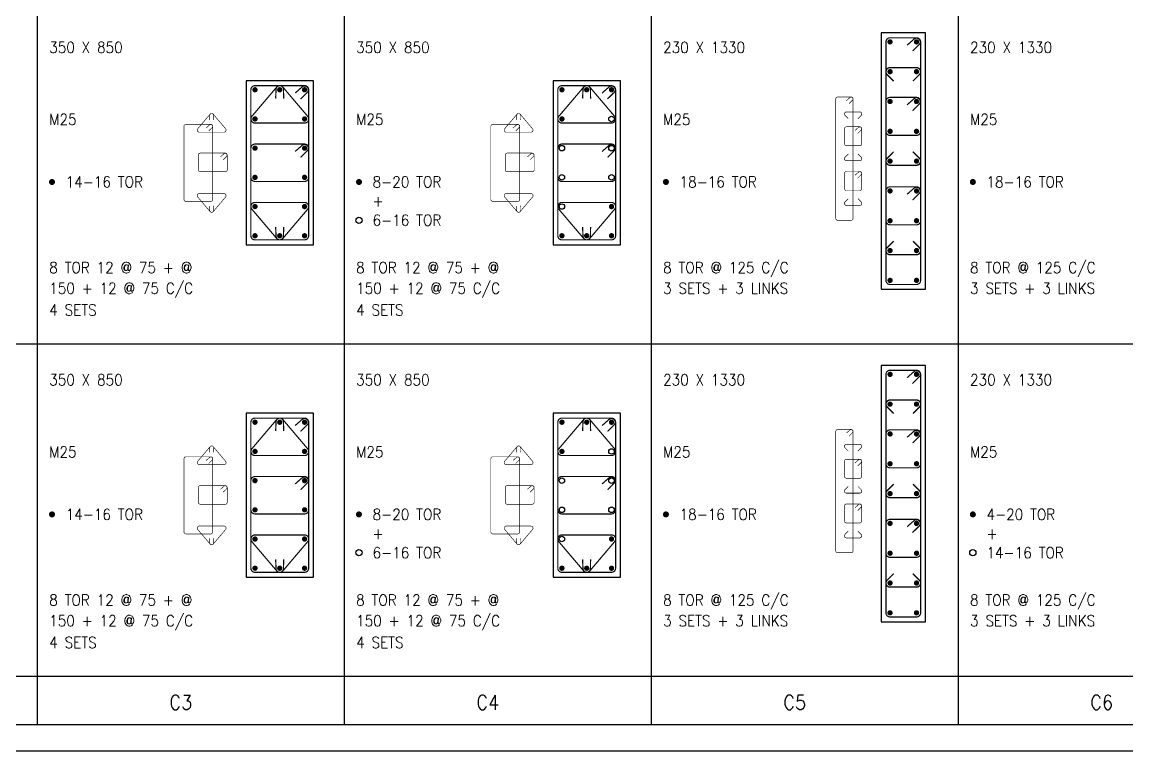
# Model space of a CAD drawing. Extents: x -200722 to 834823, y -494970 to 88783.
# Drawn here: x 353598 to 376544, y -104950 to -89825 of the extents above; entities that cross this region are included whole.
import ezdxf
from ezdxf.enums import TextEntityAlignment as Align

# ---------------------------------------------------------------- set-up
doc = ezdxf.new("R2010")
doc.units = 0
doc.header["$LTSCALE"] = 100
doc.header["$MEASUREMENT"] = 0
doc.layers.get('0').update_dxf_attribs({"linetype": 'CONTINUOUS'})
for name, color, linetype in [('5', 4, 'CONTINUOUS'), ('COL. SHED. STEEL.', 6, 'CONTINUOUS'), ('column', 240, 'CONTINUOUS'), ('STEEL', 6, 'CONTINUOUS'), ('TEXT', 2, 'CONTINUOUS')]:
    doc.layers.add(name, color=color, linetype=linetype)
doc.layers.add('9_PRINT BOUNDARY_NON PRINT', color=32, linetype='CONTINUOUS', plot=False)
doc.layers.add('9_TITLE TEXT', color=7, linetype='CONTINUOUS', lineweight=20)
doc.styles.add('ROMANS', font='romans.shx')

msp = doc.modelspace()

# ---------------------------------------------------------------- linework, layer by layer
at = {"color": 18, "true_color": 0x000000}
msp.add_lwpolyline([(330496.4, -104400.4), (421906.4, -104400.4), (421906.4, -40160.4), (330496.4, -40160.4)], close=True, dxfattribs=at)
at = {"layer": '5', "color": 7, "lineweight": -2}
for p, q in [((353920.8, -104400.4), (353920.8, -55100.4)), ((360295.6, -104400.4), (360295.6, -55100.4)), ((366670.5, -104400.4), (366670.5, -55100.4)), ((373045.3, -104400.4), (373045.3, -55100.4)), ((330496.4, -96500.4), (412446.4, -96500.4)), ((330496.4, -103400.4), (412446.4, -103400.4))]:
    msp.add_line(p, q, dxfattribs=at)
at = {"layer": '9_PRINT BOUNDARY_NON PRINT', "color": 18, "true_color": 0x000000}
msp.add_lwpolyline([(329946.4, -104950.4), (422456.4, -104950.4), (422456.4, -39610.4), (329946.4, -39610.4)], close=True, dxfattribs=at)
at = {"layer": '9_TITLE TEXT', "color": 18, "true_color": 0x000000}
msp.add_lwpolyline([(421906.4, -40160.4), (330496.4, -40160.4), (330496.4, -104400.4), (421906.4, -104400.4)], dxfattribs=at)
at = {"layer": 'COL. SHED. STEEL.', "color": 140, "linetype": 'Continuous'}
for points, const_width in [([(358880.3, -91180.4), (358367.3, -91783.7, 0.6217139), (358434.8, -91920.5), (359464.6, -91920.5, 0.6217139), (359532.1, -91783.7), (359019.1, -91180.4, 0.5176004)], 25), ([(365255.1, -91180.4), (364742.2, -91783.7, 0.6217139), (364809.6, -91920.5), (365839.5, -91920.5, 0.6217139), (365906.9, -91783.7), (365393.9, -91180.4, 0.5176004)], 25), ([(371624.4, -92176.9), (372174.4, -92176.9, 0.4142136), (372259.4, -92091.9), (372259.4, -91473.1, 0.4142136), (372174.4, -91388.1), (371624.4, -91388.1, 0.4142136), (371539.4, -91473.1), (371539.4, -92091.9, 0.4142136)], 25), ([(357501.5, -91738), (357244, -92041, 0.6217139), (357277.7, -92109.3), (357792.7, -92109.3, 0.6217139), (357826.4, -92041), (357568.9, -91738, 0.4933715)], 12.5), ([(363876.3, -91738), (363618.8, -92041, 0.6217139), (363652.6, -92109.3), (364167.5, -92109.3, 0.6217139), (364201.2, -92041), (363943.8, -91738, 0.4933715)], 12.5), ([(370719.5, -92392.3), (370994.5, -92392.3, 0.4142136), (371037, -92349.8), (371037, -92040.4, 0.4142136), (370994.5, -91997.9), (370719.5, -91997.9, 0.4142136), (370677, -92040.4), (370677, -92349.8, 0.4142136)], 12.5), ([(370719.5, -93320.4), (370994.5, -93320.4, 0.4142136), (371037, -93277.9), (371037, -92968.6, 0.4142136), (370994.5, -92926.1), (370719.5, -92926.1, 0.4142136), (370677, -92968.6), (370677, -93277.9, 0.4142136)], 12.5), ([(357501.5, -93756.3), (357244, -93453.4, -0.6217139), (357277.7, -93385), (357792.7, -93385, -0.6217139), (357826.4, -93453.4), (357568.9, -93756.3, -0.4933715)], 12.5), ([(363876.3, -93756.3), (363618.8, -93453.4, -0.6217139), (363652.6, -93385), (364167.5, -93385, -0.6217139), (364201.2, -93453.4), (363943.8, -93756.3, -0.4933715)], 12.5), ([(371624.4, -94033.1), (372174.4, -94033.1, 0.4142136), (372259.4, -93948.1), (372259.4, -93329.4, 0.4142136), (372174.4, -93244.4), (371624.4, -93244.4, 0.4142136), (371539.4, -93329.4), (371539.4, -93948.1, 0.4142136)], 25), ([(358882.3, -94311.1), (358367.3, -93705.2, -0.6217139), (358434.8, -93568.5), (359464.6, -93568.5, -0.6217139), (359532.1, -93705.2), (359017.2, -94311.1, -0.4933715)], 25), ([(365257.1, -94311.1), (364742.2, -93705.2, -0.6217139), (364809.6, -93568.5), (365839.5, -93568.5, -0.6217139), (365906.9, -93705.2), (365392, -94311.1, -0.4933715)], 25), ([(358880.3, -98080.4), (358367.3, -98683.7, 0.6217139), (358434.8, -98820.5), (359464.6, -98820.5, 0.6217139), (359532.1, -98683.7), (359019.1, -98080.4, 0.5176004)], 25), ([(365255.1, -98080.4), (364742.2, -98683.7, 0.6217139), (364809.6, -98820.5), (365839.5, -98820.5, 0.6217139), (365906.9, -98683.7), (365393.9, -98080.4, 0.5176004)], 25), ([(371624.4, -99076.9), (372174.4, -99076.9, 0.4142136), (372259.4, -98991.9), (372259.4, -98373.1, 0.4142136), (372174.4, -98288.1), (371624.4, -98288.1, 0.4142136), (371539.4, -98373.1), (371539.4, -98991.9, 0.4142136)], 25), ([(357501.5, -98638), (357244, -98941, 0.6217139), (357277.7, -99009.3), (357792.7, -99009.3, 0.6217139), (357826.4, -98941), (357568.9, -98638, 0.4933715)], 12.5), ([(363876.3, -98638), (363618.8, -98941, 0.6217139), (363652.6, -99009.3), (364167.5, -99009.3, 0.6217139), (364201.2, -98941), (363943.8, -98638, 0.4933715)], 12.5), ([(370719.5, -99292.3), (370994.5, -99292.3, 0.4142136), (371037, -99249.8), (371037, -98940.4, 0.4142136), (370994.5, -98897.9), (370719.5, -98897.9, 0.4142136), (370677, -98940.4), (370677, -99249.8, 0.4142136)], 12.5), ([(370719.5, -100220.4), (370994.5, -100220.4, 0.4142136), (371037, -100177.9), (371037, -99868.6, 0.4142136), (370994.5, -99826.1), (370719.5, -99826.1, 0.4142136), (370677, -99868.6), (370677, -100177.9, 0.4142136)], 12.5), ([(371624.4, -100933.1), (372174.4, -100933.1, 0.4142136), (372259.4, -100848.1), (372259.4, -100229.4, 0.4142136), (372174.4, -100144.4), (371624.4, -100144.4, 0.4142136), (371539.4, -100229.4), (371539.4, -100848.1, 0.4142136)], 25), ([(357501.5, -100656.3), (357244, -100353.4, -0.6217139), (357277.7, -100285), (357792.7, -100285, -0.6217139), (357826.4, -100353.4), (357568.9, -100656.3, -0.4933715)], 12.5), ([(358882.3, -101211.1), (358367.3, -100605.2, -0.6217139), (358434.8, -100468.5), (359464.6, -100468.5, -0.6217139), (359532.1, -100605.2), (359017.2, -101211.1, -0.4933715)], 25), ([(363876.3, -100656.3), (363618.8, -100353.4, -0.6217139), (363652.6, -100285), (364167.5, -100285, -0.6217139), (364201.2, -100353.4), (363943.8, -100656.3, -0.4933715)], 12.5), ([(365257.1, -101211.1), (364742.2, -100605.2, -0.6217139), (364809.6, -100468.5), (365839.5, -100468.5, -0.6217139), (365906.9, -100605.2), (365392, -101211.1, -0.4933715)], 25)]:
    msp.add_lwpolyline(points, format="xyb", close=True, dxfattribs=dict(at, const_width=const_width))
for points, const_width in [([(359030.3, -91413.8), (359026.7, -91213.9, 0.9275277), (358872.4, -91218.1), (358864.3, -91410.9)], 25), ([(365405.1, -91413.8), (365401.5, -91213.9, 0.9275277), (365247.3, -91218.1), (365239.2, -91410.9)], 25), ([(372091.2, -91664), (372233.3, -91523.3, 0.9275277), (372123.7, -91414.7), (371978.6, -91542)], 25), ([(357575.5, -91856), (357573.7, -91756, 0.9275277), (357496.6, -91758.2), (357492.5, -91854.6)], 12.5), ([(363950.3, -91856), (363948.5, -91756, 0.9275277), (363871.4, -91758.2), (363867.3, -91854.6)], 12.5), ([(370952.9, -92135.9), (371023.9, -92065.5, 0.9275277), (370969.1, -92011.2), (370896.6, -92074.9)], 12.5), ([(370952.9, -93064), (371023.9, -92993.7, 0.9275277), (370969.1, -92939.3), (370896.6, -93003)], 12.5), ([(372091.2, -93520.2), (372233.3, -93379.5, 0.9275277), (372123.7, -93270.9), (371978.6, -93398.3)], 25), ([(357575.5, -93638.3), (357573.7, -93738.3, -0.9275277), (357496.6, -93736.2), (357492.5, -93639.8)], 12.5), ([(363950.3, -93638.3), (363948.5, -93738.3, -0.9275277), (363871.4, -93736.2), (363867.3, -93639.8)], 12.5), ([(359030.3, -94075.1), (359026.7, -94275, -0.9275277), (358872.4, -94270.8), (358864.3, -94078)], 25), ([(365405.1, -94075.1), (365401.5, -94275, -0.9275277), (365247.3, -94270.8), (365239.2, -94078)], 25), ([(359030.3, -98313.8), (359026.7, -98113.9, 0.9275277), (358872.4, -98118.1), (358864.3, -98310.9)], 25), ([(365405.1, -98313.8), (365401.5, -98113.9, 0.9275277), (365247.3, -98118.1), (365239.2, -98310.9)], 25), ([(372091.2, -98564), (372233.3, -98423.3, 0.9275277), (372123.7, -98314.7), (371978.6, -98442)], 25), ([(357575.5, -98756), (357573.7, -98656, 0.9275277), (357496.6, -98658.2), (357492.5, -98754.6)], 12.5), ([(363950.3, -98756), (363948.5, -98656, 0.9275277), (363871.4, -98658.2), (363867.3, -98754.6)], 12.5), ([(370952.9, -99035.9), (371023.9, -98965.5, 0.9275277), (370969.1, -98911.2), (370896.6, -98974.9)], 12.5), ([(370952.9, -99964), (371023.9, -99893.7, 0.9275277), (370969.1, -99839.3), (370896.6, -99903)], 12.5), ([(372091.2, -100420.2), (372233.3, -100279.5, 0.9275277), (372123.7, -100170.9), (371978.6, -100298.3)], 25), ([(357575.5, -100538.3), (357573.7, -100638.3, -0.9275277), (357496.6, -100636.2), (357492.5, -100539.8)], 12.5), ([(363950.3, -100538.3), (363948.5, -100638.3, -0.9275277), (363871.4, -100636.2), (363867.3, -100539.8)], 12.5), ([(359030.3, -100975.1), (359026.7, -101175, -0.9275277), (358872.4, -101170.8), (358864.3, -100978)], 25), ([(365405.1, -100975.1), (365401.5, -101175, -0.9275277), (365247.3, -101170.8), (365239.2, -100978)], 25)]:
    msp.add_lwpolyline(points, format="xyb", dxfattribs=dict(at, const_width=const_width))
at = {"layer": 'column', "color": 4, "linetype": 'Continuous'}
for points in [[(371439.4, -95370.6), (372359.4, -95370.6), (372359.4, -90050.6), (371439.4, -90050.6)], [(358249.7, -94444.5), (359649.7, -94444.5), (359649.7, -91044.5), (358249.7, -91044.5)], [(364624.5, -94444.5), (366024.5, -94444.5), (366024.5, -91044.5), (364624.5, -91044.5)], [(371439.4, -102270.6), (372359.4, -102270.6), (372359.4, -96950.6), (371439.4, -96950.6)], [(358249.7, -101344.5), (359649.7, -101344.5), (359649.7, -97944.5), (358249.7, -97944.5)], [(364624.5, -101344.5), (366024.5, -101344.5), (366024.5, -97944.5), (364624.5, -97944.5)]]:
    msp.add_lwpolyline(points, close=True, dxfattribs=at)
at = {"layer": 'STEEL', "color": 18, "true_color": 0x000000}
for points, const_width in [([(371624.4, -95270.6), (372174.4, -95270.6, 0.4142136), (372259.4, -95185.6), (372259.4, -90235.6, 0.4142136), (372174.4, -90150.6), (371624.4, -90150.6, 0.4142136), (371539.4, -90235.6), (371539.4, -95185.6, 0.4142136)], 25), ([(358434.7, -94344.5), (359464.7, -94344.5, 0.4142136), (359549.7, -94259.5), (359549.7, -91229.5, 0.4142136), (359464.7, -91144.5), (358434.7, -91144.5, 0.4142136), (358349.7, -91229.5), (358349.7, -94259.5, 0.4142136)], 25), ([(364809.5, -94344.5), (365839.5, -94344.5, 0.4142136), (365924.5, -94259.5), (365924.5, -91229.5, 0.4142136), (365839.5, -91144.5), (364809.5, -91144.5, 0.4142136), (364724.5, -91229.5), (364724.5, -94259.5, 0.4142136)], 25), ([(370539.5, -93939.2), (370814.5, -93939.2, 0.4142136), (370857, -93896.7), (370857, -91421.7, 0.4142136), (370814.5, -91379.2), (370539.5, -91379.2, 0.4142136), (370497, -91421.7), (370497, -93896.7, 0.4142136)], 12.5), ([(357001, -93547.2), (357516, -93547.2, 0.4142136), (357558.5, -93504.7), (357558.5, -91989.7, 0.4142136), (357516, -91947.2), (357001, -91947.2, 0.4142136), (356958.5, -91989.7), (356958.5, -93504.7, 0.4142136)], 12.5), ([(363375.9, -93547.2), (363890.9, -93547.2, 0.4142136), (363933.4, -93504.7), (363933.4, -91989.7, 0.4142136), (363890.9, -91947.2), (363375.9, -91947.2, 0.4142136), (363333.4, -91989.7), (363333.4, -93504.7, 0.4142136)], 12.5), ([(354188.2, -93142.9, 1), (354250.7, -93142.9, 1)], 62.5), ([(360563.1, -93142.9, 1), (360625.6, -93142.9, 1)], 62.5), ([(366937.9, -93142.9, 1), (367000.4, -93142.9, 1)], 62.5), ([(373312.7, -93142.9, 1), (373375.2, -93142.9, 1)], 62.5), ([(371624.4, -102170.6), (372174.4, -102170.6, 0.4142136), (372259.4, -102085.6), (372259.4, -97135.6, 0.4142136), (372174.4, -97050.6), (371624.4, -97050.6, 0.4142136), (371539.4, -97135.6), (371539.4, -102085.6, 0.4142136)], 25), ([(358434.7, -101244.5), (359464.7, -101244.5, 0.4142136), (359549.7, -101159.5), (359549.7, -98129.5, 0.4142136), (359464.7, -98044.5), (358434.7, -98044.5, 0.4142136), (358349.7, -98129.5), (358349.7, -101159.5, 0.4142136)], 25), ([(364809.5, -101244.5), (365839.5, -101244.5, 0.4142136), (365924.5, -101159.5), (365924.5, -98129.5, 0.4142136), (365839.5, -98044.5), (364809.5, -98044.5, 0.4142136), (364724.5, -98129.5), (364724.5, -101159.5, 0.4142136)], 25), ([(370539.5, -100839.2), (370814.5, -100839.2, 0.4142136), (370857, -100796.7), (370857, -98321.7, 0.4142136), (370814.5, -98279.2), (370539.5, -98279.2, 0.4142136), (370497, -98321.7), (370497, -100796.7, 0.4142136)], 12.5), ([(357001, -100447.2), (357516, -100447.2, 0.4142136), (357558.5, -100404.7), (357558.5, -98889.7, 0.4142136), (357516, -98847.2), (357001, -98847.2, 0.4142136), (356958.5, -98889.7), (356958.5, -100404.7, 0.4142136)], 12.5), ([(363375.9, -100447.2), (363890.9, -100447.2, 0.4142136), (363933.4, -100404.7), (363933.4, -98889.7, 0.4142136), (363890.9, -98847.2), (363375.9, -98847.2, 0.4142136), (363333.4, -98889.7), (363333.4, -100404.7, 0.4142136)], 12.5), ([(354188.2, -100042.9, 1), (354250.7, -100042.9, 1)], 62.5), ([(360563.1, -100042.9, 1), (360625.6, -100042.9, 1)], 62.5), ([(366937.9, -100042.9, 1), (367000.4, -100042.9, 1)], 62.5), ([(373312.7, -100042.9, 1), (373375.2, -100042.9, 1)], 62.5)]:
    msp.add_lwpolyline(points, format="xyb", close=True, dxfattribs=dict(at, const_width=const_width))
for points, const_width in [([(372091.2, -90426.5), (372233.3, -90285.8, 0.9275277), (372123.7, -90177.2), (371978.6, -90304.5)], 25), ([(359381.5, -91420.3), (359523.6, -91279.6, 0.9275277), (359414, -91171), (359269, -91298.4)], 25), ([(365756.4, -91420.3), (365898.4, -91279.6, 0.9275277), (365788.8, -91171), (365643.8, -91298.4)], 25), ([(370772.9, -91517.1), (370843.9, -91446.8, 0.9275277), (370789.1, -91392.5), (370716.6, -91456.1)], 12.5), ([(357474.4, -92085.1), (357545.5, -92014.8, 0.9275277), (357490.7, -91960.4), (357418.2, -92024.1)], 12.5), ([(363849.3, -92085.1), (363920.3, -92014.8, 0.9275277), (363865.5, -91960.4), (363793, -92024.1)], 12.5), ([(372091.2, -97326.5), (372233.3, -97185.8, 0.9275277), (372123.7, -97077.2), (371978.6, -97204.5)], 25), ([(359381.5, -98320.3), (359523.6, -98179.6, 0.9275277), (359414, -98071), (359269, -98198.4)], 25), ([(365756.4, -98320.3), (365898.4, -98179.6, 0.9275277), (365788.8, -98071), (365643.8, -98198.4)], 25), ([(370772.9, -98417.1), (370843.9, -98346.8, 0.9275277), (370789.1, -98292.5), (370716.6, -98356.1)], 12.5), ([(357474.4, -98985.1), (357545.5, -98914.8, 0.9275277), (357490.7, -98860.4), (357418.2, -98924.1)], 12.5), ([(363849.3, -98985.1), (363920.3, -98914.8, 0.9275277), (363865.5, -98860.4), (363793, -98924.1)], 12.5)]:
    msp.add_lwpolyline(points, format="xyb", dxfattribs=dict(at, const_width=const_width))
at = {"layer": 'STEEL', "color": 18, "linetype": 'Continuous', "true_color": 0x000000, "const_width": 55}
for points in [[(371624.4, -90208.1, -1), (371624.4, -90263.1, -1)], [(372174.4, -90208.1, 1), (372174.4, -90263.1, 1)], [(371624.4, -90881.9, 1), (371624.4, -90826.9, 1)], [(372174.4, -90881.9, -1), (372174.4, -90826.9, -1)], [(358434.7, -91202, -1), (358434.7, -91257, -1)], [(358949.7, -91202, 1), (358949.7, -91257, 1)], [(359464.7, -91202, 1), (359464.7, -91257, 1)], [(364809.5, -91202, -1), (364809.5, -91257, -1)], [(365324.5, -91202, 1), (365324.5, -91257, 1)], [(365839.5, -91202, 1), (365839.5, -91257, 1)], [(371624.4, -91500.6, 1), (371624.4, -91445.6, 1)], [(372174.4, -91500.6, -1), (372174.4, -91445.6, -1)], [(358434.7, -91808, -1), (358434.7, -91863, -1)], [(359464.7, -91808, 1), (359464.7, -91863, 1)], [(364809.5, -91808, -1), (364809.5, -91863, -1)], [(371624.4, -92119.4, 1), (371624.4, -92064.4, 1)], [(372174.4, -92119.4, -1), (372174.4, -92064.4, -1)], [(358434.7, -92414, -1), (358434.7, -92469, -1)], [(359464.7, -92414, 1), (359464.7, -92469, 1)], [(371624.4, -92738.1, 1), (371624.4, -92683.1, 1)], [(372174.4, -92738.1, -1), (372174.4, -92683.1, -1)], [(358434.7, -93020, -1), (358434.7, -93075, -1)], [(359464.7, -93020, 1), (359464.7, -93075, 1)], [(371624.4, -93356.9, 1), (371624.4, -93301.9, 1)], [(372174.4, -93356.9, -1), (372174.4, -93301.9, -1)], [(358434.7, -93626, -1), (358434.7, -93681, -1)], [(359464.7, -93626, 1), (359464.7, -93681, 1)], [(365839.5, -93626, 1), (365839.5, -93681, 1)], [(371624.4, -93975.6, 1), (371624.4, -93920.6, 1)], [(372174.4, -93975.6, -1), (372174.4, -93920.6, -1)], [(358434.7, -94287, 1), (358434.7, -94232, 1)], [(358949.7, -94287, -1), (358949.7, -94232, -1)], [(359464.7, -94287, -1), (359464.7, -94232, -1)], [(364809.5, -94287, 1), (364809.5, -94232, 1)], [(365324.5, -94287, -1), (365324.5, -94232, -1)], [(365839.5, -94287, -1), (365839.5, -94232, -1)], [(371624.4, -94594.4, 1), (371624.4, -94539.4, 1)], [(372174.4, -94594.4, -1), (372174.4, -94539.4, -1)], [(371624.4, -95213.1, 1), (371624.4, -95158.1, 1)], [(372174.4, -95213.1, -1), (372174.4, -95158.1, -1)], [(371624.4, -97108.1, -1), (371624.4, -97163.1, -1)], [(372174.4, -97108.1, 1), (372174.4, -97163.1, 1)], [(371624.4, -97781.9, 1), (371624.4, -97726.9, 1)], [(372174.4, -97781.9, -1), (372174.4, -97726.9, -1)], [(358434.7, -98102, -1), (358434.7, -98157, -1)], [(358949.7, -98102, 1), (358949.7, -98157, 1)], [(359464.7, -98102, 1), (359464.7, -98157, 1)], [(364809.5, -98102, -1), (364809.5, -98157, -1)], [(365324.5, -98102, 1), (365324.5, -98157, 1)], [(365839.5, -98102, 1), (365839.5, -98157, 1)], [(371624.4, -98400.6, 1), (371624.4, -98345.6, 1)], [(372174.4, -98400.6, -1), (372174.4, -98345.6, -1)], [(358434.7, -98708, -1), (358434.7, -98763, -1)], [(359464.7, -98708, 1), (359464.7, -98763, 1)], [(364809.5, -98708, -1), (364809.5, -98763, -1)], [(371624.4, -99019.4, 1), (371624.4, -98964.4, 1)], [(372174.4, -99019.4, -1), (372174.4, -98964.4, -1)], [(358434.7, -99314, -1), (358434.7, -99369, -1)], [(359464.7, -99314, 1), (359464.7, -99369, 1)], [(371624.4, -99638.1, 1), (371624.4, -99583.1, 1)], [(372174.4, -99638.1, -1), (372174.4, -99583.1, -1)], [(358434.7, -99920, -1), (358434.7, -99975, -1)], [(359464.7, -99920, 1), (359464.7, -99975, 1)], [(371624.4, -100256.9, 1), (371624.4, -100201.9, 1)], [(372174.4, -100256.9, -1), (372174.4, -100201.9, -1)], [(358434.7, -100526, -1), (358434.7, -100581, -1)], [(359464.7, -100526, 1), (359464.7, -100581, 1)], [(365839.5, -100526, 1), (365839.5, -100581, 1)], [(371624.4, -100875.6, 1), (371624.4, -100820.6, 1)], [(372174.4, -100875.6, -1), (372174.4, -100820.6, -1)], [(358434.7, -101187, 1), (358434.7, -101132, 1)], [(358949.7, -101187, -1), (358949.7, -101132, -1)], [(359464.7, -101187, -1), (359464.7, -101132, -1)], [(364809.5, -101187, 1), (364809.5, -101132, 1)], [(365324.5, -101187, -1), (365324.5, -101132, -1)], [(365839.5, -101187, -1), (365839.5, -101132, -1)], [(371624.4, -101494.4, 1), (371624.4, -101439.4, 1)], [(372174.4, -101494.4, -1), (372174.4, -101439.4, -1)], [(371624.4, -102113.1, 1), (371624.4, -102058.1, 1)], [(372174.4, -102113.1, -1), (372174.4, -102058.1, -1)]]:
    msp.add_lwpolyline(points, format="xyb", close=True, dxfattribs=at)
at = {"layer": 'STEEL', "color": 40}
for points in [[(371699.3, -91049.5, 28, 28, 0), (371564.3, -90914.5, 28, 28, -0.6681786), (371624.4, -90769.4, 28, 28, 0), (372174.4, -90769.4, 28, 28, -0.6681786), (372234.5, -90914.5, 28, 28, 0), (372099.4, -91049.5, 0, 0, 0)], [(370757, -91828.6, 14, 14, 0), (370689.4, -91761.1, 14, 14, -0.6681786), (370719.5, -91688.6, 14, 14, 0), (370994.5, -91688.6, 14, 14, -0.6681786), (371024.5, -91761.1, 14, 14, 0), (370957, -91828.6, 0, 0, 0)], [(370757, -92561.6, 14, 14, 0), (370689.4, -92629.1, 14, 14, 0.6681786), (370719.5, -92701.7, 14, 14, 0), (370994.5, -92701.7, 14, 14, 0.6681786), (371024.5, -92629.1, 14, 14, 0), (370957, -92561.6, 0, 0, 0)], [(371699.3, -92515.4, 28, 28, 0), (371564.3, -92650.5, 28, 28, 0.6681786), (371624.4, -92795.6, 28, 28, 0), (372174.4, -92795.6, 28, 28, 0.6681786), (372234.5, -92650.5, 28, 28, 0), (372099.4, -92515.4, 0, 0, 0)], [(370757, -93489.7, 14, 14, 0), (370689.4, -93557.3, 14, 14, 0.6681786), (370719.5, -93629.8, 14, 14, 0), (370994.5, -93629.8, 14, 14, 0.6681786), (371024.5, -93557.3, 14, 14, 0), (370957, -93489.7, 0, 0, 0)], [(371699.3, -94371.7, 28, 28, 0), (371564.3, -94506.7, 28, 28, 0.6681786), (371624.4, -94651.9, 28, 28, 0), (372174.4, -94651.9, 28, 28, 0.6681786), (372234.5, -94506.7, 28, 28, 0), (372099.4, -94371.7, 0, 0, 0)], [(371699.3, -97949.5, 28, 28, 0), (371564.3, -97814.5, 28, 28, -0.6681786), (371624.4, -97669.4, 28, 28, 0), (372174.4, -97669.4, 28, 28, -0.6681786), (372234.5, -97814.5, 28, 28, 0), (372099.4, -97949.5, 0, 0, 0)], [(370757, -98728.6, 14, 14, 0), (370689.4, -98661.1, 14, 14, -0.6681786), (370719.5, -98588.6, 14, 14, 0), (370994.5, -98588.6, 14, 14, -0.6681786), (371024.5, -98661.1, 14, 14, 0), (370957, -98728.6, 0, 0, 0)], [(370757, -99461.6, 14, 14, 0), (370689.4, -99529.1, 14, 14, 0.6681786), (370719.5, -99601.7, 14, 14, 0), (370994.5, -99601.7, 14, 14, 0.6681786), (371024.5, -99529.1, 14, 14, 0), (370957, -99461.6, 0, 0, 0)], [(371699.3, -99415.4, 28, 28, 0), (371564.3, -99550.5, 28, 28, 0.6681786), (371624.4, -99695.6, 28, 28, 0), (372174.4, -99695.6, 28, 28, 0.6681786), (372234.5, -99550.5, 28, 28, 0), (372099.4, -99415.4, 0, 0, 0)], [(370757, -100389.7, 14, 14, 0), (370689.4, -100457.3, 14, 14, 0.6681786), (370719.5, -100529.8, 14, 14, 0), (370994.5, -100529.8, 14, 14, 0.6681786), (371024.5, -100457.3, 14, 14, 0), (370957, -100389.7, 0, 0, 0)], [(371699.3, -101271.7, 28, 28, 0), (371564.3, -101406.7, 28, 28, 0.6681786), (371624.4, -101551.9, 28, 28, 0), (372174.4, -101551.9, 28, 28, 0.6681786), (372234.5, -101406.7, 28, 28, 0), (372099.4, -101271.7, 0, 0, 0)]]:
    msp.add_lwpolyline(points, format="xyseb", dxfattribs=at)
for points, const_width in [([(358434.7, -92356.5), (359464.7, -92356.5, -0.4142136), (359549.7, -92441.5), (359549.7, -93047.5, -0.4142136), (359464.7, -93132.5), (358434.7, -93132.5, -0.4142136), (358349.7, -93047.5), (358349.7, -92441.5, -0.4142136)], 25), ([(364809.5, -92356.5), (365839.5, -92356.5, -0.4142136), (365924.5, -92441.5), (365924.5, -93047.5, -0.4142136), (365839.5, -93132.5), (364809.5, -93132.5, -0.4142136), (364724.5, -93047.5), (364724.5, -92441.5, -0.4142136)], 25), ([(357301, -92544.1), (357816, -92544.1, -0.4142136), (357858.5, -92586.6), (357858.5, -92889.6, -0.4142136), (357816, -92932.1), (357301, -92932.1, -0.4142136), (357258.5, -92889.6), (357258.5, -92586.6, -0.4142136)], 12.5), ([(363675.9, -92544.1), (364190.9, -92544.1, -0.4142136), (364233.4, -92586.6), (364233.4, -92889.6, -0.4142136), (364190.9, -92932.1), (363675.9, -92932.1, -0.4142136), (363633.4, -92889.6), (363633.4, -92586.6, -0.4142136)], 12.5), ([(358434.7, -99256.5), (359464.7, -99256.5, -0.4142136), (359549.7, -99341.5), (359549.7, -99947.5, -0.4142136), (359464.7, -100032.5), (358434.7, -100032.5, -0.4142136), (358349.7, -99947.5), (358349.7, -99341.5, -0.4142136)], 25), ([(364809.5, -99256.5), (365839.5, -99256.5, -0.4142136), (365924.5, -99341.5), (365924.5, -99947.5, -0.4142136), (365839.5, -100032.5), (364809.5, -100032.5, -0.4142136), (364724.5, -99947.5), (364724.5, -99341.5, -0.4142136)], 25), ([(357301, -99444.1), (357816, -99444.1, -0.4142136), (357858.5, -99486.6), (357858.5, -99789.6, -0.4142136), (357816, -99832.1), (357301, -99832.1, -0.4142136), (357258.5, -99789.6), (357258.5, -99486.6, -0.4142136)], 12.5), ([(363675.9, -99444.1), (364190.9, -99444.1, -0.4142136), (364233.4, -99486.6), (364233.4, -99789.6, -0.4142136), (364190.9, -99832.1), (363675.9, -99832.1, -0.4142136), (363633.4, -99789.6), (363633.4, -99486.6, -0.4142136)], 12.5)]:
    msp.add_lwpolyline(points, format="xyb", close=True, dxfattribs=dict(at, const_width=const_width))
for points, const_width in [([(359381.5, -92632.3), (359523.6, -92491.6, 0.9275277), (359414, -92383), (359269, -92510.4)], 25), ([(365756.4, -92632.3), (365898.4, -92491.6, 0.9275277), (365788.8, -92383), (365643.8, -92510.4)], 25), ([(357774.4, -92682), (357845.5, -92611.7, 0.9275277), (357790.7, -92557.4), (357718.2, -92621.1)], 12.5), ([(364149.3, -92682), (364220.3, -92611.7, 0.9275277), (364165.5, -92557.4), (364093, -92621.1)], 12.5), ([(359381.5, -99532.3), (359523.6, -99391.6, 0.9275277), (359414, -99283), (359269, -99410.4)], 25), ([(365756.4, -99532.3), (365898.4, -99391.6, 0.9275277), (365788.8, -99283), (365643.8, -99410.4)], 25), ([(357774.4, -99582), (357845.5, -99511.7, 0.9275277), (357790.7, -99457.4), (357718.2, -99521.1)], 12.5), ([(364149.3, -99582), (364220.3, -99511.7, 0.9275277), (364165.5, -99457.4), (364093, -99521.1)], 12.5)]:
    msp.add_lwpolyline(points, format="xyb", dxfattribs=dict(at, const_width=const_width))
at = {"layer": 'STEEL', "color": 0}
for centre, radius in [((365839.5, -91835.5), 57), ((364809.5, -92441.5), 57), ((365839.5, -92441.5), 57), ((364809.5, -93047.5), 57), ((365839.5, -93047.5), 57), ((364809.5, -93653.5), 57), ((360594.3, -93937.9), 65.3), ((365839.5, -98735.5), 57), ((364809.5, -99341.5), 57), ((365839.5, -99341.5), 57), ((364809.5, -99947.5), 57), ((365839.5, -99947.5), 57), ((364809.5, -100553.5), 57), ((360594.3, -100837.9), 65.3), ((373344, -100837.9), 65.3)]:
    msp.add_circle(centre, radius, dxfattribs=at)

# ---------------------------------------------------------------- texts
at = {"layer": 'TEXT', "color": 18, "ltscale": 5, "true_color": 0x000000, "style": 'ROMANS', "width": 0.9}
for s, p in [('350 X 850', (354161.1, -90350.4)), ('350 X 850', (360535.9, -90350.4)), ('230 X 1330', (366910.7, -90350.4)), ('230 X 1330', (373285.6, -90350.4)), ('M25', (354161.1, -91845.4)), ('M25', (360535.9, -91845.4)), ('M25', (366910.7, -91845.4)), ('M25', (373285.6, -91845.4)), ('14-16 TOR', (354502.7, -93142.9)), ('8-20 TOR', (360877.5, -93142.9)), ('18-16 TOR', (367252.4, -93142.9)), ('18-16 TOR', (373627.2, -93142.9)), ('+', (360877.5, -93540.4)), ('6-16 TOR', (360877.5, -93937.9)), ('8 TOR @ 125 C/C', (366910.7, -94920.4)), ('8 TOR @ 125 C/C', (373285.6, -94920.4)), ('8 TOR 12 @ 75 + @ ', (354161.1, -94920.4)), ('8 TOR 12 @ 75 + @ ', (360535.9, -94920.4)), ('150 + 12 @ 75 C/C', (354161.1, -95350)), ('150 + 12 @ 75 C/C', (360535.9, -95350)), ('3 SETS + 3 LINKS', (366910.7, -95350)), ('3 SETS + 3 LINKS', (373285.6, -95350)), ('4 SETS', (354161.1, -95800.5)), ('4 SETS', (360535.9, -95800.5)), ('350 X 850', (354161.1, -97250.4)), ('350 X 850', (360535.9, -97250.4)), ('230 X 1330', (366910.7, -97250.4)), ('230 X 1330', (373285.6, -97250.4)), ('M25', (354161.1, -98745.4)), ('M25', (360535.9, -98745.4)), ('M25', (366910.7, -98745.4)), ('M25', (373285.6, -98745.4)), ('14-16 TOR', (354502.7, -100042.9)), ('8-20 TOR', (360877.5, -100042.9)), ('18-16 TOR', (367252.4, -100042.9)), ('4-20 TOR', (373627.2, -100042.9)), ('+', (360877.5, -100440.4)), ('+', (373627.2, -100440.4)), ('6-16 TOR', (360877.5, -100837.9)), ('14-16 TOR', (373627.2, -100837.9)), ('8 TOR 12 @ 75 + @ ', (354161.1, -101820.4)), ('8 TOR 12 @ 75 + @ ', (360535.9, -101820.4)), ('8 TOR @ 125 C/C', (366910.7, -101820.4)), ('8 TOR @ 125 C/C', (373285.6, -101820.4)), ('150 + 12 @ 75 C/C', (354161.1, -102250)), ('150 + 12 @ 75 C/C', (360535.9, -102250)), ('3 SETS + 3 LINKS', (366910.7, -102250)), ('3 SETS + 3 LINKS', (373285.6, -102250)), ('4 SETS', (354161.1, -102700.5)), ('4 SETS', (360535.9, -102700.5))]:
    msp.add_text(s, height=230, dxfattribs=at).set_placement(p, align=Align.MIDDLE_LEFT)
for s, p in [('C3', (356894.8, -103944.9)), ('C4', (363269.6, -103944.9)), ('C5', (369644.4, -103944.9)), ('C6', (376019.2, -103944.9))]:
    msp.add_text(s, height=300, dxfattribs=at).set_placement(p, align=Align.MIDDLE)

doc.saveas('drawing.dxf')
